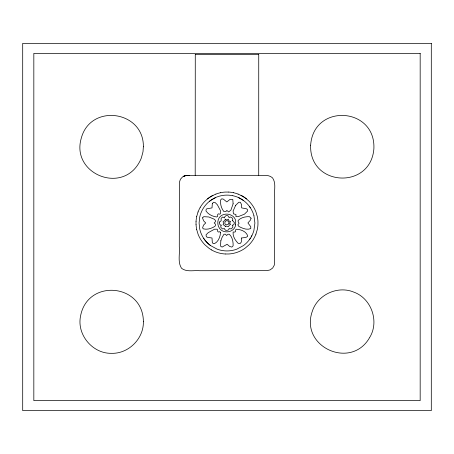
<?xml version="1.0" encoding="UTF-8"?>
<svg xmlns="http://www.w3.org/2000/svg" width="454" height="454" viewBox="0 0 454 454"><rect width="100%" height="100%" fill="white"/><g stroke="black" fill="none" stroke-linecap="round" stroke-linejoin="round"><path stroke-width="0.68" d="M258.74 54.497L258.718 175.329L195.203 175.329L195.277 54.497M196.032 221.404L196.032 224.651M196.667 216.581L198.046 211.916M255.931 234.133L257.316 229.469A30.986 30.986 0 0 0 257.951 224.651L257.951 221.404A30.986 30.986 0 0 0 257.316 216.581L255.931 211.916A30.986 30.986 0 0 0 253.837 207.523A30.741 30.741 0 0 0 252.072 204.799A31.178 31.178 0 0 0 248.911 201.105L246.499 198.931A31.264 31.264 0 0 0 242.493 196.173L238.1 194.085M369.783 337.294C379.482 321.364 371.321 298.312 353.723 292.092C337.782 285.413 317.738 294.595 312.403 311.052C299.379 346.743 351.061 370.373 369.63 337.555M232.794 195.731L229.906 195.271A27.728 27.728 0 0 0 224.072 195.271L221.189 195.731A28.012 28.012 0 0 0 215.644 197.53L210.588 200.447A28.233 28.233 0 0 0 207.257 203.296A28.023 28.023 0 0 0 204.413 206.621A27.683 27.683 0 0 0 202.126 210.355L200.94 213.022A27.518 27.518 0 0 0 199.698 217.222L199.085 223.028L199.698 228.827A27.518 27.518 0 0 0 200.94 233.027L202.126 235.694A27.683 27.683 0 0 0 204.413 239.428A27.887 27.887 0 0 0 210.616 245.603L216.989 249.076A27.887 27.887 0 0 0 221.2 250.313L224.072 250.778A27.728 27.728 0 0 0 229.906 250.778L232.794 250.319A27.887 27.887 0 0 0 237.005 249.07L243.395 245.603A27.887 27.887 0 0 0 246.721 242.759A28.023 28.023 0 0 0 250.398 238.225M185.533 175.596L182.582 176.873L180.431 179.256L179.398 182.298L179.296 246.63C180.085 253.769 177.401 261.986 181.543 268.286C186.69 272.349 193.801 270.102 199.856 270.72L266.935 270.624L270.09 269.92L272.689 268.008L274.273 265.198L274.653 261.969L274.687 196.826C273.875 190.595 276.486 183.257 272.485 177.815C268.779 174.37 263.394 175.624 258.791 175.335M215.883 194.085L211.49 196.173A31.264 31.264 0 0 0 207.478 198.931L205.066 201.105A31.178 31.178 0 0 0 202.898 203.517A30.741 30.741 0 0 0 200.14 207.523M183.427 176.345C186.639 175.284 185.981 175.363 189.443 175.38L186.231 175.454M186.645 175.414L183.734 176.163M187.479 175.465L195.282 175.335M185.817 175.522L189.193 175.38L186.049 175.471M195.243 54.497L258.769 54.497M228.612 192.065L225.371 192.065A31.195 31.195 0 0 0 220.548 192.7M225.371 253.985L228.612 253.985A31.195 31.195 0 0 0 233.435 253.349A31.11 31.11 0 0 0 242.493 249.876A30.617 30.617 0 0 0 245.211 248.105L248.911 244.95A31.178 31.178 0 0 0 252.072 241.25A30.741 30.741 0 0 0 253.837 238.526A30.986 30.986 0 0 0 255.937 234.128M239.661 198.16L238.339 197.53A27.887 27.887 0 0 1 243.395 200.475A28.233 28.233 0 0 1 246.726 203.296A28.023 28.023 0 0 1 250.398 207.824M239.661 198.165L243.395 200.447M253.945 215.803L254.898 223.028L253.945 230.246A27.989 27.989 0 0 1 251.158 236.977M196.667 229.469L198.046 234.133A30.946 30.946 0 0 0 200.14 238.526A30.741 30.741 0 0 0 202.898 242.538A31.178 31.178 0 0 0 205.066 244.95L208.766 248.105A30.617 30.617 0 0 0 211.49 249.876M198.046 211.961A30.946 30.946 0 0 1 200.14 207.569M196.701 229.474A30.986 30.986 0 0 1 196.066 224.651M196.066 221.399A30.986 30.986 0 0 1 196.701 216.581M207.512 198.943A30.986 30.986 0 0 1 212.937 195.419M215.9 194.102A30.986 30.986 0 0 1 220.559 192.717M233.458 192.717A30.986 30.986 0 0 1 238.117 194.102M241.08 195.419A30.986 30.986 0 0 1 246.505 198.943M251.857 235.694A27.683 27.683 0 0 1 249.569 239.428M249.569 206.621A27.683 27.683 0 0 1 251.857 210.355A27.989 27.989 0 0 1 253.945 215.741M209.453 201.36A27.887 27.887 0 0 1 215.661 197.558M203.585 238.225A28.023 28.023 0 0 0 207.257 242.759A27.819 27.819 0 0 0 210.588 245.603M232.868 195.731A28.012 28.012 0 0 1 238.412 197.53M228.668 192.065A31.195 31.195 0 0 1 233.492 192.7M211.399 249.876A31.11 31.11 0 0 0 220.457 253.355A31.195 31.195 0 0 0 225.315 253.985M143.368 146.756L142.999 151.772L141.387 157.839A31.105 31.105 0 0 1 139.242 162.407C121.49 194.596 70.858 173.53 81.266 138.226C90.545 103.013 143.929 110.725 143.368 146.756M310.644 145.195C309.134 186.543 370.532 190.067 373.875 148.884C375.969 106.9 313.487 103.058 310.644 145.195M143.379 321.738C143.759 338.701 128.51 353.859 111.536 353.326C92.673 353.768 76.749 334.819 80.506 316.302C87.259 278.33 143.316 283.432 143.379 321.738M220.831 240.813L220.513 246.142L222.091 247.084L227.131 244.263L229.65 246.454L231.852 247.084L233.112 245.83C233.316 241.761 232.374 237.13 229.332 234.23L228.073 234.23L226.501 235.484L225.553 234.23L223.981 234.23L222.091 237.363L220.831 240.813M212.324 203.511L212.012 207.898L206.655 208.84L206.025 209.776L206.025 211.031C208.454 214.549 212.591 216.473 216.734 216.989L217.682 216.359L217.682 214.481L218.312 213.851L219.884 214.169L220.513 213.539L220.513 210.718L217.364 204.76L215.162 202.569L213.584 202.257L212.324 203.511M241.619 237.992L241.307 242.067L240.047 243.633L238.157 243.321C235.229 240.376 232.635 236.324 233.112 232.034L235.002 232.034L235.632 231.409L235.632 229.843L236.267 229.213C240.643 229.401 245.773 231.165 247.606 235.484L247.606 236.426L246.028 237.363L241.619 237.992M220.513 232.664C220.218 236.852 218.442 241.619 214.532 243.633L213.272 243.633L212.324 242.697L212.012 237.992L207.603 237.363L206.343 236.738L206.025 234.86L208.233 232.664L214.532 229.213L217.364 229.213L217.682 231.409L218.312 232.034L219.884 231.722L220.513 232.664M219.571 222.006L219.254 223.572L220.513 225.139L221.461 225.139L220.831 226.081L220.831 227.335L222.403 228.901L224.611 228.589L224.611 229.213L225.871 230.467L228.073 230.155L229.02 229.213L229.02 228.589L231.222 228.901L232.8 227.335L232.8 226.081L232.17 225.139L233.112 225.139L234.06 224.197L234.372 222.63L232.8 220.752L232.17 220.752L232.8 219.81L232.482 218.243L230.592 216.989L229.02 217.614L228.703 216.359L227.131 215.423L225.871 215.735L224.611 216.989L224.611 217.926L222.721 216.989L221.143 218.243L221.143 220.752L219.571 222.006M225.241 219.186L224.923 220.44L223.033 221.688L223.663 223.572L223.033 224.514L225.241 226.081L225.241 226.705L226.501 226.081L228.39 226.705L229.65 224.826L230.592 224.514L229.962 223.884L229.962 222.318L230.592 221.376L229.65 221.376L228.703 220.44L228.39 219.186L227.443 219.81L225.871 219.81L225.241 219.186M233.112 203.823L230.91 210.094L228.703 211.973L226.813 210.406L225.871 211.66L223.981 211.66C221.263 208.522 220.269 204.141 220.513 200.061L221.773 198.807L223.351 199.119L226.813 201.939L229.962 199.431L232.8 199.431L233.112 203.823M202.876 217.301L202.563 218.243L203.823 221.064L205.713 222.942L203.506 225.139L202.563 227.959L203.506 228.901C207.455 229.849 211.502 228.464 214.844 226.393L215.474 225.451L215.474 224.197L214.214 222.942L215.474 221.688L215.474 220.44L214.214 219.186L208.863 216.989L203.823 216.677L202.876 217.301M251.068 218.243L250.438 220.122L247.918 222.942L250.756 226.705L250.756 228.589C246.845 230.309 242.294 228.271 238.787 226.393L237.839 224.826L239.099 223.26L238.157 221.688L238.157 220.44C241 217.489 245.512 216.507 249.496 216.677L251.068 218.243M235.632 224.826C234.69 232.55 223.141 234.434 219.254 227.959A9.812 9.812 0 0 1 219.254 217.614C223.181 212.177 232.737 213.221 235.32 219.498L235.632 224.826M235.632 205.39L233.112 211.031L233.43 213.851L235.949 214.481L235.949 216.677L238.157 216.677L244.456 214.169L247.606 211.031L247.606 209.776L246.658 208.84L241.619 207.898L241.619 204.76L240.359 202.257L238.787 202.257L235.632 205.39M229.02 223.26L228.073 224.514L225.871 224.826L224.923 223.884L224.923 222.006L226.183 220.752L227.443 220.752L228.703 221.688L229.02 223.26M431.3 43.368L22.7 43.368L22.7 410.632L431.3 410.632L431.3 43.368M420.171 53.373L33.829 53.373L33.829 400.627L420.171 400.627L420.171 53.373"/></g></svg>
